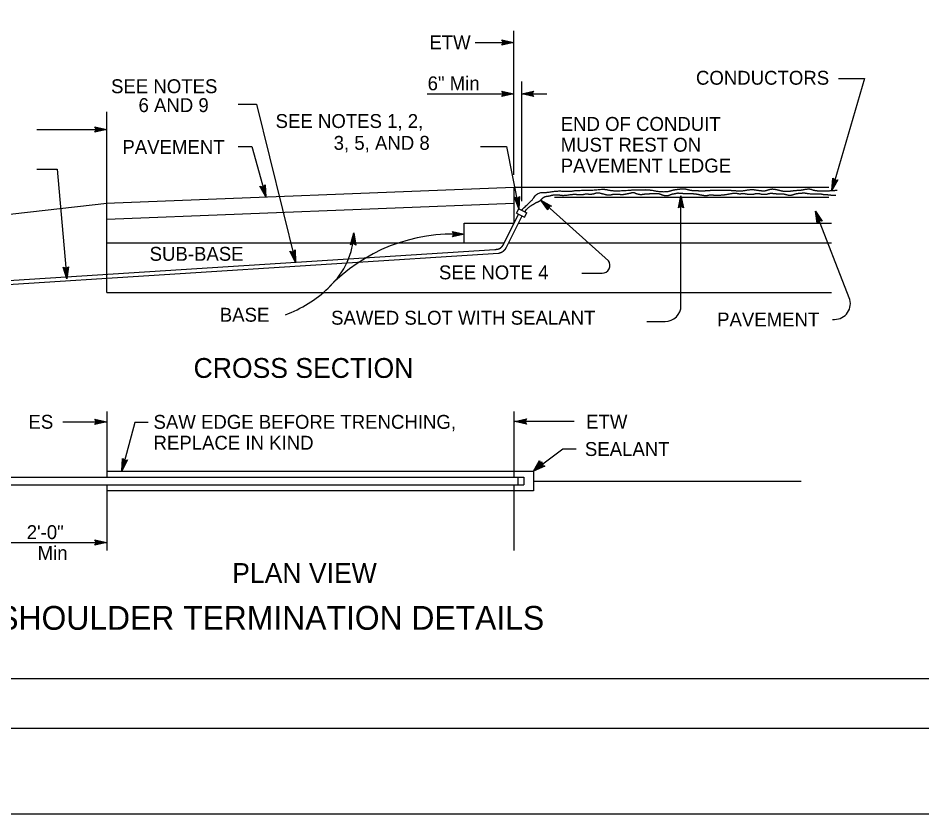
# Model space of a CAD drawing. Extents: x -894 to 866, y -472 to 714.
# Drawn here: x -663 to -207.7, y -472.4 to -71.4 of the extents above; entities that cross this region are included whole.
import ezdxf

# ---------------------------------------------------------------- set-up
doc = ezdxf.new("R2010")
doc.units = 0
for name, color, linetype in [('border_PLOTTING-ELEMENTS', 7, 'Continuous'), ('border_rw_22x34_Cut_Lines', 7, 'Continuous'), ('border_SHEET', 7, 'Continuous'), ('es_DETAIL', 7, 'Continuous'), ('es_DETAIL-anno', 7, 'Continuous')]:
    doc.layers.add(name, color=color, linetype=linetype)

msp = doc.modelspace()

# ---------------------------------------------------------------- linework, layer by layer
at = {"layer": 'border_PLOTTING-ELEMENTS'}
for points in [[(-894.04, -472.45), (865.96, -472.45), (865.96, 713.55), (-894.04, 713.55)], [(-864.04, 670.55), (835.96, 670.55), (835.96, -429.45), (-864.04, -429.45)]]:
    msp.add_lwpolyline(points, close=True, dxfattribs=at)
at = {"layer": 'border_rw_22x34_Cut_Lines'}
msp.add_lwpolyline([(-864.04, 670.55), (835.96, 670.55), (835.96, -429.45), (-864.04, -429.45)], close=True, dxfattribs=at)
at = {"layer": 'border_SHEET'}
msp.add_line((810.96, -404.45), (-814.04, -404.45), dxfattribs=at)
at = {"layer": 'es_DETAIL'}
for p, q in [((-618.28, -209.7), (-618.28, -118.64)), ((-618.63, -164.71), (-413.28, -156.7)), ((-413.28, -156.7), (-254.55, -156.7)), ((-413.28, -156.7), (-413.28, -165.39)), ((-392.76, -161.7), (-254.55, -161.7)), ((-673.12, -170.83), (-618.21, -164.7)), ((-618.28, -172.71), (-413.28, -164.71)), ((-413.28, -165.39), (-413.28, -174.7)), ((-411.91, -169.7), (-410.79, -167.47)), ((-410.79, -167.47), (-406.73, -169.51)), ((-418.49, -185.49), (-410.85, -170.23)), ((-417.07, -187.12), (-409.07, -171.13)), ((-411.91, -169.7), (-407.85, -171.74)), ((-407.85, -171.74), (-406.73, -169.51)), ((-438.28, -184.7), (-438.28, -174.7)), ((-438.28, -174.7), (-413.09, -174.7)), ((-410.85, -174.7), (-253.28, -174.7)), ((-618.28, -184.7), (-418.03, -184.7)), ((-415.66, -184.7), (-253.28, -184.7)), ((-673.81, -205.97), (-420.93, -189.91)), ((-673.12, -203.92), (-422.84, -188.02)), ((-618.28, -209.7), (-253.28, -209.7)), ((-618.28, -269.7), (-618.28, -302.7)), ((-413.28, -269.7), (-413.28, -302.7)), ((-618.28, -299.7), (-403.28, -299.7)), ((-403.28, -299.7), (-403.28, -309.7)), ((-670.28, -302.7), (-408.28, -302.7)), ((-411.28, -302.7), (-411.28, -306.7)), ((-408.28, -302.7), (-408.28, -306.7)), ((-403.28, -304.7), (-268.45, -304.7)), ((-670.28, -306.7), (-408.28, -306.7)), ((-618.28, -306.7), (-618.28, -339.7)), ((-413.28, -306.7), (-413.28, -339.7)), ((-403.28, -309.7), (-618.28, -309.7))]:
    msp.add_line(p, q, dxfattribs=at)
for points in [[(-409.42, -168.06), (-404.61, -164.11), (-401.37, -159.29), (-396.65, -159.35), (-391.34, -158.4), (-385.22, -158.86), (-382.06, -158.21), (-373.34, -158.21), (-367.66, -157.46), (-363.87, -158.59), (-355.34, -158.21), (-354.2, -158.02), (-348.33, -158.02), (-346.43, -157.83), (-343.4, -158.21), (-340.75, -158.78), (-336.96, -158.97), (-334.49, -158.59), (-333.17, -158.02), (-328.33, -157.41), (-327.23, -157.41), (-324.26, -158.21), (-321.61, -158.4), (-318.2, -158.4), (-315.92, -158.4), (-312.13, -158.02), (-308.72, -158.21), (-304.43, -158.17), (-301.9, -158.4), (-297.78, -158.53), (-293.56, -157.64), (-289.02, -158.4), (-286.72, -158.53), (-284.66, -157.83), (-283.14, -157.46), (-280.68, -157.83), (-278.21, -158.59), (-275.37, -158.78), (-271.01, -158.21), (-268.85, -158.2), (-264.38, -157.27), (-261.92, -158.4), (-255.85, -158.59), (-254.15, -158.4), (-251.5, -158.21), (-250.36, -158.21)], [(-407.82, -168.95), (-405.71, -166.6), (-403.83, -165.54), (-402.04, -164.31), (-400.53, -163.86), (-399.47, -162.86), (-397.89, -161.36), (-395.45, -161.07), (-394, -160.62), (-393.11, -160.51), (-391.65, -160.51), (-389.31, -160.62), (-388.41, -160.84), (-384.17, -160.29), (-382.27, -160.17), (-379.15, -160.51), (-376.58, -159.86), (-375.01, -160.29), (-373.23, -159.95), (-373, -159.95), (-370.99, -159.28), (-368.09, -160.06), (-366.41, -160.51), (-364.4, -160.51), (-362.84, -160.06), (-360.94, -160.17), (-359.15, -160.29), (-358.04, -160.29), (-355.24, -159.73), (-354.95, -159.7), (-352.9, -159.17), (-351.67, -159.84), (-349.77, -160.29), (-348.77, -160.29), (-347.32, -160.06), (-346.09, -159.95), (-345.42, -159.95), (-343.96, -159.84), (-340.84, -159.73), (-339.61, -160.06), (-337.82, -160.73), (-336.26, -160.96), (-335.14, -160.73), (-333.58, -160.06), (-331.89, -159.87), (-330.9, -159.5), (-328.55, -159.73), (-326.32, -159.84), (-323.41, -159.84), (-321.18, -160.06), (-319.28, -160.51), (-317.61, -160.73), (-316.71, -160.96), (-313.88, -160.38), (-312.02, -160.73), (-310.68, -160.73), (-307.78, -160.51), (-305.32, -160.17), (-301.97, -159.5), (-299.64, -160.04), (-297.62, -159.73), (-295.49, -160.17), (-293.82, -160.17), (-292.37, -160.17), (-290.71, -159.6), (-287.79, -160.29), (-285.89, -160.17), (-283.99, -159.62), (-281.76, -159.84), (-279.86, -160.06), (-277.74, -159.95), (-275.73, -160.4), (-275.28, -160.57), (-273.52, -160.73), (-270.92, -159.84), (-268.8, -159.62), (-266.57, -159.5), (-265.23, -159.84), (-261.69, -160.09), (-259.31, -159.84), (-257.52, -160.29), (-256.07, -160.29), (-253.84, -160.62), (-251.04, -160.62), (-251.04, -160.62)], [(-422.84, -188.02), (-420.94, -187.96), (-419.44, -186.86), (-418.84, -186.17), (-418.47, -185.48)], [(-420.93, -189.91), (-419.3, -189.48), (-418.03, -188.42), (-417.42, -187.81), (-417.05, -187.08)]]:
    msp.add_open_spline(points, degree=2, dxfattribs=at)
at = {"layer": 'es_DETAIL-anno'}
for p, q in [((-413.28, -150.47), (-413.28, -77.84)), ((-432.71, -83.7), (-413.28, -83.7)), ((-418.48, -83.7), (-419.28, -82.35)), ((-419.28, -82.35), (-419.28, -82.35)), ((-419.28, -82.35), (-413.28, -83.7)), ((-413.28, -83.7), (-419.28, -85.02)), ((-419.28, -85.02), (-418.48, -83.7)), ((-419.28, -85.02), (-419.28, -85.02)), ((-419.06, -82.71), (-414.66, -83.69)), ((-414.67, -83.7), (-419.04, -84.67)), ((-416.04, -83.69), (-418.87, -84.32)), ((-418.83, -83.07), (-416.04, -83.69)), ((-418.65, -83.42), (-417.42, -83.69)), ((-417.42, -83.69), (-418.63, -83.96)), ((-413.28, -83.7), (-413.28, -83.7)), ((-409.28, -163.73), (-409.28, -103.32)), ((-418.48, -109.56), (-419.28, -108.22)), ((-419.28, -108.22), (-419.28, -108.22)), ((-419.28, -108.22), (-413.28, -109.56)), ((-418.48, -109.56), (-419.28, -108.22)), ((-419.28, -108.22), (-419.28, -108.22)), ((-419.28, -108.22), (-413.28, -109.56)), ((-419.06, -108.58), (-414.66, -109.56)), ((-419.06, -108.58), (-414.66, -109.56)), ((-418.83, -108.94), (-416.04, -109.56)), ((-418.83, -108.94), (-416.04, -109.56)), ((-409.28, -109.56), (-403.28, -108.23)), ((-409.28, -109.56), (-403.28, -108.23)), ((-407.89, -109.56), (-403.51, -108.59)), ((-407.89, -109.56), (-403.51, -108.59)), ((-406.51, -109.57), (-403.69, -108.94)), ((-406.51, -109.57), (-403.69, -108.94)), ((-403.28, -108.23), (-404.08, -109.56)), ((-403.28, -108.23), (-404.08, -109.56)), ((-403.28, -108.23), (-403.28, -108.23)), ((-403.28, -108.23), (-403.28, -108.23)), ((-456.89, -109.56), (-413.28, -109.56)), ((-413.28, -109.56), (-419.28, -110.89)), ((-419.28, -110.89), (-418.48, -109.56)), ((-413.28, -109.56), (-419.28, -110.89)), ((-419.28, -110.89), (-418.48, -109.56)), ((-419.28, -110.89), (-419.28, -110.89)), ((-419.28, -110.89), (-419.28, -110.89)), ((-414.67, -109.57), (-419.04, -110.53)), ((-414.67, -109.57), (-419.04, -110.53)), ((-416.04, -109.56), (-418.87, -110.19)), ((-416.04, -109.56), (-418.87, -110.19)), ((-418.65, -109.29), (-417.42, -109.56)), ((-418.65, -109.29), (-417.42, -109.56)), ((-417.42, -109.56), (-418.63, -109.83)), ((-417.42, -109.56), (-418.63, -109.83)), ((-413.28, -109.56), (-413.28, -109.56)), ((-413.28, -109.56), (-413.28, -109.56)), ((-409.28, -109.56), (-396.58, -109.56)), ((-403.28, -110.9), (-409.28, -109.56)), ((-409.28, -109.56), (-409.28, -109.56)), ((-403.28, -110.9), (-409.28, -109.56)), ((-409.28, -109.56), (-409.28, -109.56)), ((-403.49, -110.55), (-407.9, -109.56)), ((-403.49, -110.55), (-407.9, -109.56)), ((-403.73, -110.19), (-406.51, -109.57)), ((-403.73, -110.19), (-406.51, -109.57)), ((-405.13, -109.57), (-403.92, -109.3)), ((-405.13, -109.57), (-403.92, -109.3)), ((-403.9, -109.84), (-405.13, -109.57)), ((-403.9, -109.84), (-405.13, -109.57)), ((-404.08, -109.56), (-403.28, -110.9)), ((-404.08, -109.56), (-403.28, -110.9)), ((-403.28, -110.9), (-403.28, -110.9)), ((-403.28, -110.9), (-403.28, -110.9)), ((-623.5, -127.51), (-624.3, -126.17)), ((-624.3, -126.17), (-624.3, -126.17)), ((-624.3, -126.17), (-618.3, -127.51)), ((-624.09, -126.53), (-619.68, -127.51)), ((-623.85, -126.89), (-621.07, -127.51)), ((-623.68, -127.24), (-622.45, -127.51)), ((-653.55, -127.51), (-618.3, -127.51)), ((-618.3, -127.51), (-624.3, -128.84)), ((-624.3, -128.84), (-623.5, -127.51)), ((-624.3, -128.84), (-624.3, -128.84)), ((-619.7, -127.52), (-624.07, -128.48)), ((-621.07, -127.51), (-623.89, -128.14)), ((-622.45, -127.51), (-623.66, -127.78)), ((-618.3, -127.51), (-618.3, -127.51)), ((-252.99, -158.31), (-252.64, -152.17)), ((-250.07, -152.9), (-252.99, -158.31)), ((-252.64, -152.17), (-252.64, -152.17)), ((-252.64, -152.17), (-251.58, -153.3)), ((-252.62, -156.97), (-252.36, -152.49)), ((-250.47, -153.01), (-252.62, -156.98)), ((-252.24, -155.65), (-252.07, -152.76)), ((-250.88, -153.14), (-252.24, -155.65)), ((-251.86, -154.32), (-251.79, -153.08)), ((-251.26, -153.21), (-251.86, -154.32)), ((-251.58, -153.3), (-250.07, -152.9)), ((-250.07, -152.9), (-250.07, -152.9)), ((-538.23, -161.58), (-541.15, -156.17)), ((-541.15, -156.17), (-541.15, -156.17)), ((-541.15, -156.17), (-539.65, -156.57)), ((-538.61, -160.24), (-540.74, -156.29)), ((-538.98, -158.92), (-540.35, -156.37)), ((-539.36, -157.59), (-539.94, -156.5)), ((-539.65, -156.57), (-538.58, -155.44)), ((-539.43, -156.33), (-539.36, -157.59)), ((-539.14, -156.07), (-538.98, -158.92)), ((-538.86, -155.74), (-538.6, -160.25)), ((-538.58, -155.44), (-538.58, -155.44)), ((-538.58, -155.44), (-538.23, -161.58)), ((-252.99, -158.31), (-252.99, -158.31)), ((-538.23, -161.58), (-538.23, -161.58)), ((-412.97, -161.72), (-412.97, -161.72)), ((-410.33, -161.34), (-410.33, -161.34)), ((-365.52, -193.69), (-399.76, -163.05)), ((-396.11, -168.13), (-399.69, -163.13)), ((-399.69, -163.13), (-399.69, -163.13)), ((-399.69, -163.13), (-394.33, -166.14)), ((-330.39, -166.97), (-329.05, -160.97)), ((-330.04, -166.76), (-329.06, -162.35)), ((-329.68, -166.52), (-329.06, -163.74)), ((-329.06, -163.74), (-328.43, -166.56)), ((-329.05, -216.35), (-329.05, -160.97)), ((-329.05, -160.97), (-329.05, -160.97)), ((-329.05, -160.97), (-327.72, -166.98)), ((-329.05, -162.37), (-328.08, -166.74)), ((-410.79, -167.47), (-410.79, -167.47)), ((-396.04, -167.72), (-398.66, -164.05)), ((-398.65, -164.05), (-394.75, -166.25)), ((-395.97, -167.3), (-397.63, -164.97)), ((-397.63, -164.97), (-395.11, -166.39)), ((-395.87, -166.92), (-396.6, -165.9)), ((-396.6, -165.9), (-395.53, -166.5)), ((-395.82, -166.6), (-396.11, -168.13)), ((-396.11, -168.13), (-396.11, -168.13)), ((-394.33, -166.14), (-395.82, -166.6)), ((-394.33, -166.14), (-394.33, -166.14)), ((-329.05, -166.17), (-330.39, -166.97)), ((-330.39, -166.97), (-330.39, -166.97)), ((-329.33, -166.35), (-329.06, -165.12)), ((-329.06, -165.12), (-328.79, -166.33)), ((-327.72, -166.97), (-329.05, -166.17)), ((-327.72, -166.97), (-327.72, -166.97)), ((-244.25, -212.38), (-261.31, -168.68)), ((-260.38, -174.76), (-261.31, -168.68)), ((-261.31, -168.68), (-261.31, -168.68)), ((-261.31, -168.68), (-257.89, -173.79)), ((-260.12, -174.43), (-260.81, -169.97)), ((-260.8, -169.98), (-258.31, -173.7)), ((-259.87, -174.08), (-260.31, -171.26)), ((-260.31, -171.26), (-258.7, -173.66)), ((-259.61, -173.79), (-259.8, -172.54)), ((-259.8, -172.54), (-259.12, -173.57)), ((-259.42, -173.52), (-260.38, -174.76)), ((-260.38, -174.76), (-260.38, -174.76)), ((-257.89, -173.79), (-259.42, -173.52)), ((-257.89, -173.79), (-257.89, -173.79)), ((-495.54, -185.63), (-493.85, -179.72)), ((-495.17, -185.44), (-493.93, -181.1)), ((-493.93, -181.11), (-493.22, -185.54)), ((-493.85, -179.72), (-493.85, -179.72)), ((-493.85, -179.72), (-492.88, -185.79)), ((-444.2, -181.61), (-443.39, -180.29)), ((-438.19, -180.36), (-444.2, -181.61)), ((-444.2, -181.61), (-444.2, -181.61)), ((-443.39, -180.29), (-444.17, -178.94)), ((-444.17, -178.94), (-444.17, -178.94)), ((-444.17, -178.94), (-438.19, -180.36)), ((-443.96, -179.3), (-439.57, -180.34)), ((-439.58, -180.34), (-443.96, -181.25)), ((-440.95, -180.32), (-443.78, -180.91)), ((-443.73, -179.66), (-440.95, -180.32)), ((-443.56, -180.01), (-442.33, -180.3)), ((-442.33, -180.3), (-443.54, -180.55)), ((-438.19, -180.36), (-438.19, -180.36)), ((-494.16, -184.92), (-495.54, -185.63)), ((-495.54, -185.63), (-495.54, -185.63)), ((-494.8, -185.23), (-494.01, -182.48)), ((-494.44, -185.07), (-494.1, -183.86)), ((-492.88, -185.79), (-494.16, -184.92)), ((-494.1, -183.86), (-493.9, -185.08)), ((-494.01, -182.48), (-493.56, -185.34)), ((-492.88, -185.79), (-492.88, -185.79)), ((-523.26, -194.4), (-526.07, -188.94)), ((-526.07, -188.94), (-526.07, -188.94)), ((-526.07, -188.94), (-524.58, -189.37)), ((-523.62, -193.06), (-525.67, -189.07)), ((-523.96, -191.73), (-525.29, -189.16)), ((-524.31, -190.39), (-524.88, -189.29)), ((-524.58, -189.37), (-523.49, -188.26)), ((-524.36, -189.13), (-524.31, -190.39)), ((-524.07, -188.87), (-523.96, -191.73)), ((-523.78, -188.56), (-523.61, -193.07)), ((-523.49, -188.26), (-523.49, -188.26)), ((-523.49, -188.26), (-523.26, -194.4)), ((-523.26, -194.4), (-523.26, -194.4)), ((-638.5, -202.8), (-640.22, -196.9)), ((-640.22, -196.9), (-640.22, -196.9)), ((-640.22, -196.9), (-638.84, -197.61)), ((-638.59, -201.41), (-639.84, -197.11)), ((-638.67, -200.04), (-639.49, -197.26)), ((-638.76, -198.66), (-639.11, -197.47)), ((-638.84, -197.61), (-637.55, -196.72)), ((-638.57, -197.42), (-638.76, -198.66)), ((-638.24, -197.22), (-638.67, -200.04)), ((-637.89, -196.96), (-638.59, -201.42)), ((-637.55, -196.72), (-638.5, -202.8)), ((-637.55, -196.72), (-637.55, -196.72)), ((-378.95, -199.96), (-368.81, -199.96)), ((-638.5, -202.8), (-638.5, -202.8)), ((-346.23, -224.35), (-337.05, -224.35)), ((-252.8, -223.29), (-251.7, -223.29)), ((-640.44, -274.86), (-618.27, -274.86)), ((-623.47, -274.86), (-624.27, -273.52)), ((-624.27, -273.52), (-624.27, -273.52)), ((-624.27, -273.52), (-618.27, -274.86)), ((-618.27, -274.86), (-624.27, -276.19)), ((-624.27, -276.19), (-623.47, -274.86)), ((-624.27, -276.19), (-624.27, -276.19)), ((-624.05, -273.88), (-619.65, -274.86)), ((-619.66, -274.86), (-624.03, -275.83)), ((-621.03, -274.86), (-623.86, -275.48)), ((-623.82, -274.24), (-621.03, -274.86)), ((-623.64, -274.58), (-622.41, -274.86)), ((-622.41, -274.86), (-623.62, -275.13)), ((-618.27, -274.86), (-618.27, -274.86)), ((-412.82, -274.77), (-406.82, -273.44)), ((-382.81, -274.77), (-412.82, -274.77)), ((-406.82, -276.11), (-412.82, -274.77)), ((-412.82, -274.77), (-412.82, -274.77)), ((-407.04, -275.76), (-411.44, -274.77)), ((-411.43, -274.77), (-407.06, -273.8)), ((-410.06, -274.78), (-407.23, -274.15)), ((-407.27, -275.4), (-410.06, -274.78)), ((-408.68, -274.78), (-407.47, -274.51)), ((-407.45, -275.05), (-408.68, -274.78)), ((-406.82, -273.44), (-407.62, -274.77)), ((-407.62, -274.77), (-406.82, -276.11)), ((-406.82, -273.44), (-406.82, -273.44)), ((-406.82, -276.11), (-406.82, -276.11)), ((-610.71, -299.5), (-610.4, -293.37)), ((-607.83, -294.08), (-610.71, -299.5)), ((-610.4, -293.37), (-610.4, -293.37)), ((-610.4, -293.37), (-609.33, -294.49)), ((-610.35, -298.16), (-610.12, -293.69)), ((-608.23, -294.19), (-610.35, -298.17)), ((-609.98, -296.84), (-609.83, -293.95)), ((-608.63, -294.32), (-609.98, -296.84)), ((-609.61, -295.51), (-609.54, -294.27)), ((-609.02, -294.4), (-609.61, -295.51)), ((-609.33, -294.49), (-607.83, -294.08)), ((-607.83, -294.08), (-607.83, -294.08)), ((-403.28, -299.7), (-400.33, -294.31)), ((-403.28, -299.7), (-399.22, -295.08)), ((-402.36, -298.65), (-400.21, -294.72)), ((-402.16, -298.87), (-399.2, -295.51)), ((-401.46, -297.62), (-400.07, -295.08)), ((-399.15, -295.93), (-401.46, -297.62)), ((-401.05, -298.07), (-399.14, -295.9)), ((-400.55, -296.58), (-399.95, -295.5)), ((-399.53, -295.84), (-400.55, -296.58)), ((-400.33, -294.31), (-400.33, -294.31)), ((-400.33, -294.31), (-399.85, -295.79)), ((-399.85, -295.79), (-398.32, -296.07)), ((-399.22, -295.08), (-399.22, -295.08)), ((-399.22, -295.08), (-399.08, -296.63)), ((-610.71, -299.5), (-610.71, -299.5)), ((-398.32, -296.07), (-403.28, -299.7)), ((-397.64, -297.24), (-403.28, -299.7)), ((-403.28, -299.7), (-403.28, -299.7)), ((-403.28, -299.7), (-403.28, -299.7)), ((-398.73, -296), (-402.37, -298.66)), ((-398.03, -297.08), (-402.16, -298.88)), ((-398.43, -296.93), (-401.05, -298.07)), ((-399.93, -297.26), (-399.11, -296.33)), ((-398.78, -296.75), (-399.93, -297.26)), ((-399.08, -296.63), (-397.64, -297.24)), ((-398.32, -296.07), (-398.32, -296.07)), ((-397.64, -297.24), (-397.64, -297.24)), ((-670.28, -335.71), (-618.28, -335.71)), ((-623.48, -335.71), (-624.28, -334.37)), ((-624.28, -334.37), (-624.28, -334.37)), ((-624.28, -334.37), (-618.28, -335.71)), ((-618.28, -335.71), (-624.28, -337.04)), ((-624.28, -337.04), (-623.48, -335.71)), ((-624.06, -334.72), (-619.66, -335.71)), ((-619.67, -335.71), (-624.04, -336.68)), ((-621.04, -335.71), (-623.86, -336.33)), ((-623.83, -335.08), (-621.04, -335.71)), ((-623.65, -335.43), (-622.42, -335.7)), ((-622.42, -335.7), (-623.63, -335.97)), ((-618.28, -335.71), (-618.28, -335.71)), ((-624.28, -337.04), (-624.28, -337.04))]:
    msp.add_line(p, q, dxfattribs=at)
for points in [[(-249.7, -101.86), (-236.56, -101.86), (-252.99, -158.31)], [(-552.15, -114.83), (-542.9, -114.83), (-523.26, -194.4)], [(-552.15, -136.1), (-545.28, -136.1), (-538.23, -161.58)], [(-430.03, -136.1), (-416.88, -136.1), (-410.79, -167.47)], [(-653.55, -147.52), (-643.35, -147.52), (-638.5, -202.8)], [(-597.39, -275.21), (-604.15, -275.21), (-610.71, -299.5)], [(-381.89, -288.72), (-388.65, -288.72), (-403.28, -299.7)]]:
    msp.add_lwpolyline(points, dxfattribs=at)
msp.add_lwpolyline([(-410.33, -161.34), (-410.79, -167.47), (-412.97, -161.72), (-412.59, -161.88), (-410.99, -166.09), (-410.65, -161.6), (-410.97, -161.86), (-411.19, -164.73), (-412.21, -162.04), (-411.83, -162.2), (-411.38, -163.37), (-411.29, -162.12), (-411.54, -162.32), (-412.97, -161.72), (-411.54, -162.32)], close=True, dxfattribs=at)
for centre, radius, start, end in [((-443.76, -266.69), 86.46, 86.2981, 136.7958), ((-531.5, -178.81), 37.67, 312.4308, 358.5889), ((-368.81, -195.96), 4, 270, 34.527), ((-550.66, -161.11), 63.85, 290.48, 313.4093), ((-251.7, -215.29), 8, 270, 21.3273), ((-337.05, -216.35), 8, 270, 0)]:
    msp.add_arc(centre, radius, start, end, dxfattribs=at)

# ---------------------------------------------------------------- texts
for s, height, p in [('ETW', 7, (-455.82, -87.19)), ('CONDUCTORS', 7, (-321.51, -105.01)), ('SEE NOTES', 7, (-616.17, -109.27)), ('6" Min', 7, (-456.68, -107.81)), ('6 AND 9', 7, (-602.34, -118.8)), ('SEE NOTES 1, 2,', 7, (-533.28, -126.82)), ('END OF CONDUIT', 7, (-389.65, -128.26)), ('3, 5, AND 8', 7, (-504.02, -137.82)), ('MUST REST ON', 7, (-389.65, -138.76)), ('PAVEMENT', 7, (-610.46, -139.88)), ('PAVEMENT LEDGE', 7, (-389.65, -149.26)), ('SUB-BASE', 7, (-596.74, -193.73)), ('SEE NOTE 4', 7, (-450.97, -203.08)), ('BASE', 7, (-561.39, -224.43)), ('SAWED SLOT WITH SEALANT', 7, (-505.33, -225.93)), ('PAVEMENT', 7, (-310.85, -226.79)), ('CROSS SECTION', 10, (-574.59, -252.74)), ('ES', 7, (-657.77, -278.36)), ('SAW EDGE BEFORE TRENCHING,', 7, (-594.78, -278.4)), ('ETW', 7, (-376.83, -278.27)), ('REPLACE IN KIND', 7, (-594.78, -288.9)), ('SEALANT', 7, (-377.46, -292.08)), ('2\'-0"', 7, (-658.65, -333.96)), ('Min', 7, (-653.15, -344.46)), ('PLAN VIEW', 10, (-555.14, -356.07)), ('SHOULDER TERMINATION DETAILS', 12, (-673.48, -379.66))]:
    msp.add_text(s, height=height, dxfattribs=at).set_placement(p)

doc.saveas('drawing.dxf')
